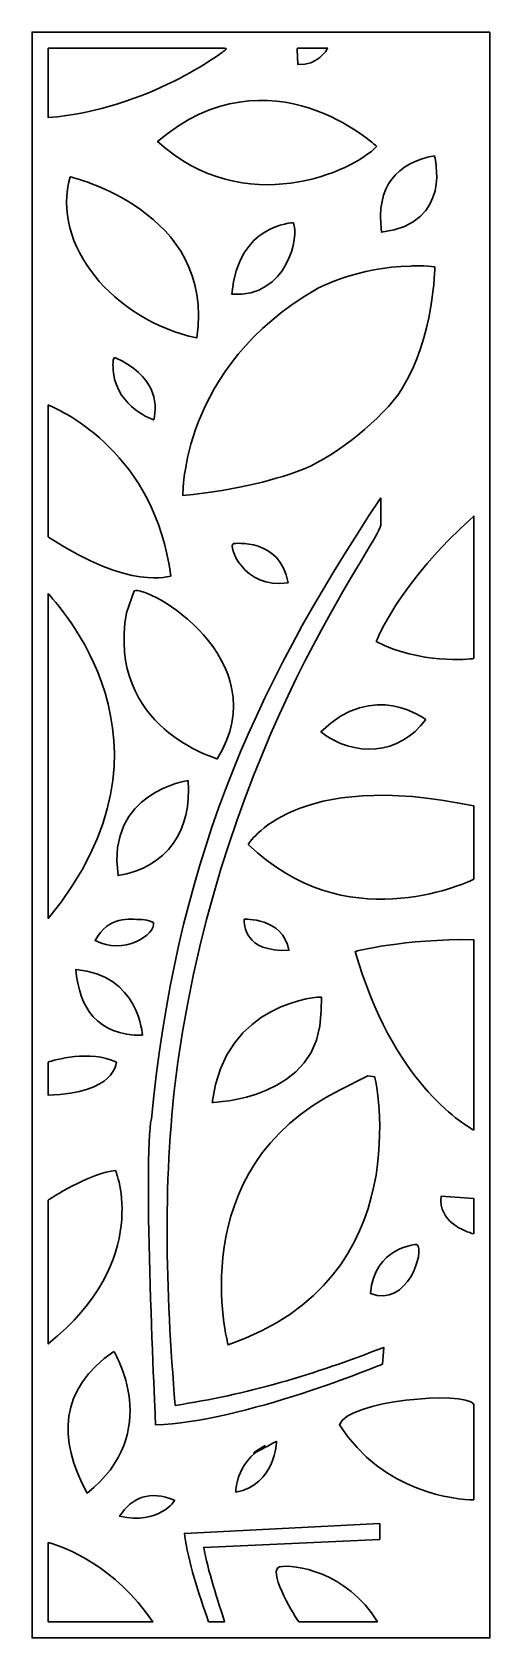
# Model space of a CAD drawing. Header units: centimetres. Extents: x -21.2 to -16.1, y -9 to 9.
import ezdxf

# ---------------------------------------------------------------- set-up
doc = ezdxf.new("R2010")
doc.units = ezdxf.units.CM
doc.header["$MEASUREMENT"] = 0
doc.layers.add('layer 1', color=7, linetype='Continuous')

msp = doc.modelspace()

# ---------------------------------------------------------------- linework, layer by layer
at = {"layer": 'layer 1', "color": 250, "lineweight": 30}
for points, knots in [([(-16.07041, 9.00069), (-16.07041, 9.00069), (-16.07041, -9.00021), (-16.07041, -9.00021), (-16.07041, -9.00021), (-16.07041, -9.00021), (-21.20066, -9.00021), (-21.20066, -9.00021), (-21.20066, -9.00021), (-21.20066, -9.00021), (-21.20066, 9.00069), (-21.20066, 9.00069), (-21.20066, 9.00069), (-21.20066, 9.00069), (-16.07041, 9.00069), (-16.07041, 9.00069)], [0, 0, 0, 0, 0.2, 0.2, 0.2, 0.2, 0.4, 0.4, 0.4, 0.4, 0.6, 0.6, 0.6, 0.6, 1, 1, 1, 1]), ([(-19.04588, 8.82068), (-19.04588, 8.82068), (-21.02065, 8.82068), (-21.02065, 8.82068), (-21.02065, 8.82068), (-21.02065, 8.82068), (-21.02065, 8.04225), (-21.02065, 8.04225), (-21.02065, 8.04225), (-19.89902, 8.1309), (-19.04986, 8.78911), (-19.04986, 8.78911), (-19.04986, 8.78911), (-19.03108, 8.80366), (-19.00356, 8.81754), (-19.04588, 8.82068)], [0, 0, 0, 0, 0.2, 0.2, 0.2, 0.2, 0.4, 0.4, 0.4, 0.4, 0.6, 0.6, 0.6, 0.6, 1, 1, 1, 1]), ([(-17.33942, 7.71925), (-17.33942, 7.71925), (-18.5306, 8.84267), (-19.79545, 7.7758), (-19.79545, 7.7758), (-18.82221, 6.88448), (-17.59785, 7.43871), (-17.33942, 7.71925)], [0, 0, 0, 0, 0.33333333, 0.33333333, 0.33333333, 0.33333333, 1, 1, 1, 1]), ([(-18.23172, 8.80492), (-18.23172, 8.80492), (-18.22191, 8.63691), (-18.22191, 8.63691), (-18.22191, 8.63691), (-18.00037, 8.62659), (-17.90033, 8.79855), (-17.8884, 8.82068), (-17.8884, 8.82068), (-17.8884, 8.82068), (-18.22762, 8.82068), (-18.22762, 8.82068), (-18.22762, 8.82068), (-18.2274, 8.82068), (-18.23239, 8.81478), (-18.23172, 8.80492)], [0, 0, 0, 0, 0.2, 0.2, 0.2, 0.2, 0.4, 0.4, 0.4, 0.4, 0.6, 0.6, 0.6, 0.6, 1, 1, 1, 1]), ([(-16.69228, 7.61553), (-16.69228, 7.61553), (-16.47668, 6.85448), (-17.2838, 6.75778), (-17.2838, 6.75778), (-17.35315, 7.28566), (-17.11022, 7.53015), (-16.69228, 7.61553)], [0, 0, 0, 0, 0.33333333, 0.33333333, 0.33333333, 0.33333333, 1, 1, 1, 1]), ([(-20.77539, 7.37817), (-20.77539, 7.37817), (-19.13993, 7.00149), (-19.35589, 5.57187), (-19.35589, 5.57187), (-20.2926, 5.77426), (-20.99445, 6.62355), (-20.77539, 7.37817)], [0, 0, 0, 0, 0.33333333, 0.33333333, 0.33333333, 0.33333333, 1, 1, 1, 1]), ([(-18.27308, 6.86314), (-18.27308, 6.86314), (-18.89636, 6.85497), (-18.96203, 6.06175), (-18.96203, 6.06175), (-18.33731, 6.02301), (-18.20165, 6.723), (-18.27308, 6.86314)], [0, 0, 0, 0, 0.33333333, 0.33333333, 0.33333333, 0.33333333, 1, 1, 1, 1]), ([(-16.68743, 6.36998), (-16.68743, 6.36998), (-16.69197, 5.57791), (-17.06123, 4.99382), (-17.06123, 4.99382), (-17.26622, 4.66955), (-17.80007, 4.24857), (-18.14064, 4.11033), (-18.14064, 4.11033), (-18.4408, 3.98849), (-18.87807, 3.87145), (-19.51046, 3.8058), (-19.51046, 3.8058), (-19.51046, 3.8058), (-19.54754, 5.2404), (-18.00241, 6.12686), (-18.00241, 6.12686), (-18.00241, 6.12686), (-17.54803, 6.37458), (-16.95918, 6.37509), (-16.95918, 6.37509), (-16.9336, 6.39249), (-16.68743, 6.36998), (-16.68743, 6.36998)], [0, 0, 0, 0, 0.14285714, 0.14285714, 0.14285714, 0.14285714, 0.28571429, 0.28571429, 0.28571429, 0.28571429, 0.42857143, 0.42857143, 0.42857143, 0.42857143, 0.57142857, 0.57142857, 0.57142857, 0.57142857, 0.71428571, 0.71428571, 0.71428571, 0.71428571, 1, 1, 1, 1]), ([(-19.83656, 4.65359), (-19.83656, 4.65359), (-20.24131, 4.7876), (-20.2904, 5.18108), (-20.2904, 5.18108), (-20.29469, 5.25701), (-20.30258, 5.36712), (-20.26722, 5.35085), (-20.26722, 5.35085), (-19.82735, 5.14854), (-19.79208, 4.86005), (-19.83656, 4.65359)], [0, 0, 0, 0, 0.25, 0.25, 0.25, 0.25, 0.5, 0.5, 0.5, 0.5, 1, 1, 1, 1]), ([(-21.00633, 3.33327), (-20.10543, 2.73656), (-19.64557, 2.90413), (-19.64557, 2.90413), (-19.64557, 2.90413), (-19.82742, 4.27259), (-20.84517, 4.74859), (-21.02065, 4.82098), (-21.02065, 4.82098), (-21.02065, 4.82098), (-21.02065, 3.35686), (-21.02065, 3.35686), (-21.02065, 3.35686), (-21.02065, 3.35686), (-21.02065, 3.34414), (-21.02065, 3.34414), (-21.02065, 3.34414), (-21.01906, 3.34388), (-21.01323, 3.33833), (-21.00633, 3.33327)], [0, 0, 0, 0, 0.16666667, 0.16666667, 0.16666667, 0.16666667, 0.33333333, 0.33333333, 0.33333333, 0.33333333, 0.5, 0.5, 0.5, 0.5, 0.66666667, 0.66666667, 0.66666667, 0.66666667, 1, 1, 1, 1]), ([(-17.29173, 3.78124), (-17.29173, 3.78124), (-17.29349, 3.47496), (-17.29349, 3.47496), (-17.29349, 3.47496), (-17.29453, 3.2926), (-19.04897, 1.09371), (-19.56724, -2.54471), (-19.56724, -2.54471), (-19.74175, -3.81305), (-19.70453, -5.10289), (-19.59731, -6.39334), (-19.59731, -6.39334), (-18.8124, -6.27793), (-18.02335, -6.04457), (-17.26017, -5.74344), (-17.26017, -5.74344), (-17.26017, -5.74344), (-17.272, -5.9303), (-17.272, -5.9303), (-17.272, -5.9303), (-17.272, -5.9303), (-18.85885, -6.59017), (-19.817, -6.61045), (-19.817, -6.61045), (-19.817, -6.61045), (-19.9628, -3.58653), (-19.8636, -3.18192), (-19.8636, -3.18192), (-19.59082, -0.38773), (-18.77931, 1.54958), (-17.29173, 3.78124)], [0, 0, 0, 0, 0.11111111, 0.11111111, 0.11111111, 0.11111111, 0.22222222, 0.22222222, 0.22222222, 0.22222222, 0.33333333, 0.33333333, 0.33333333, 0.33333333, 0.44444444, 0.44444444, 0.44444444, 0.44444444, 0.55555556, 0.55555556, 0.55555556, 0.55555556, 0.66666667, 0.66666667, 0.66666667, 0.66666667, 0.77777778, 0.77777778, 0.77777778, 0.77777778, 1, 1, 1, 1]), ([(-16.25042, 1.97761), (-16.2973, 1.97216), (-16.86101, 1.91321), (-17.34401, 2.17101), (-17.34401, 2.17101), (-17.34401, 2.17101), (-17.0881, 2.83691), (-16.25042, 3.57471), (-16.25042, 3.57471), (-16.25042, 3.57471), (-16.25042, 1.97761), (-16.25042, 1.97761)], [0, 0, 0, 0, 0.25, 0.25, 0.25, 0.25, 0.5, 0.5, 0.5, 0.5, 1, 1, 1, 1]), ([(-18.9414, 3.26742), (-18.9414, 3.26742), (-18.4155, 3.33195), (-18.33286, 2.8286), (-18.33286, 2.8286), (-18.83123, 2.74883), (-19.01654, 3.25375), (-18.9414, 3.26742)], [0, 0, 0, 0, 0.33333333, 0.33333333, 0.33333333, 0.33333333, 1, 1, 1, 1]), ([(-21.02065, 2.70845), (-20.95671, 2.61486), (-19.38478, 1.04028), (-21.02065, -0.9353), (-21.02065, -0.9353), (-21.02065, -0.9353), (-21.02065, 2.70845), (-21.02065, 2.70845)], [0, 0, 0, 0, 0.33333333, 0.33333333, 0.33333333, 0.33333333, 1, 1, 1, 1]), ([(-20.05653, 2.73632), (-19.91627, 2.81241), (-18.43678, 1.97233), (-19.12628, 0.85414), (-19.12628, 0.85414), (-19.12628, 0.85414), (-20.37077, 1.20663), (-20.14347, 2.49085), (-20.14347, 2.49085), (-20.14347, 2.49085), (-20.05653, 2.73632), (-20.05653, 2.73632)], [0, 0, 0, 0, 0.25, 0.25, 0.25, 0.25, 0.5, 0.5, 0.5, 0.5, 1, 1, 1, 1]), ([(-16.78931, 1.2949), (-16.78931, 1.2949), (-17.37873, 1.74633), (-17.96336, 1.15634), (-17.96336, 1.15634), (-17.59636, 0.8688), (-17.08141, 0.89131), (-16.78931, 1.2949)], [0, 0, 0, 0, 0.33333333, 0.33333333, 0.33333333, 0.33333333, 1, 1, 1, 1]), ([(-16.25042, -0.49592), (-16.36984, -0.55306), (-17.70517, -1.15632), (-18.77787, -0.1044), (-18.77787, -0.1044), (-18.77787, -0.1044), (-18.27053, 0.75379), (-16.25042, 0.32615), (-16.25042, 0.32615), (-16.25042, 0.32615), (-16.25042, -0.49592), (-16.25042, -0.49592)], [0, 0, 0, 0, 0.25, 0.25, 0.25, 0.25, 0.5, 0.5, 0.5, 0.5, 1, 1, 1, 1]), ([(-19.45191, 0.61023), (-19.45191, 0.61023), (-20.37258, 0.48382), (-20.23802, -0.45545), (-20.23802, -0.45545), (-19.68407, -0.36518), (-19.40777, 0.0582), (-19.45191, 0.61023)], [0, 0, 0, 0, 0.33333333, 0.33333333, 0.33333333, 0.33333333, 1, 1, 1, 1]), ([(-19.84097, -0.98156), (-19.84097, -0.98156), (-19.8916, -0.951), (-19.96844, -0.9488), (-19.96844, -0.9488), (-20.11395, -0.94461), (-20.33886, -0.90074), (-20.49551, -1.18293), (-20.49551, -1.18293), (-20.18067, -1.35224), (-19.80829, -1.11745), (-19.84097, -0.98156)], [0, 0, 0, 0, 0.25, 0.25, 0.25, 0.25, 0.5, 0.5, 0.5, 0.5, 1, 1, 1, 1]), ([(-18.82574, -0.94398), (-18.82574, -0.94398), (-18.39502, -0.91642), (-18.32183, -1.29222), (-18.32183, -1.29222), (-18.83035, -1.31543), (-18.8192, -1.00169), (-18.82574, -0.94398)], [0, 0, 0, 0, 0.33333333, 0.33333333, 0.33333333, 0.33333333, 1, 1, 1, 1]), ([(-16.25042, -3.30791), (-16.38152, -3.23638), (-17.17009, -2.75414), (-17.5792, -1.30569), (-17.5792, -1.30569), (-17.5792, -1.30569), (-17.03236, -1.16062), (-16.25042, -1.1733), (-16.25042, -1.1733), (-16.25042, -1.1733), (-16.25042, -3.30791), (-16.25042, -3.30791)], [0, 0, 0, 0, 0.25, 0.25, 0.25, 0.25, 0.5, 0.5, 0.5, 0.5, 1, 1, 1, 1]), ([(-19.9634, -2.24546), (-19.9634, -2.24546), (-20.00253, -1.56076), (-20.71264, -1.50793), (-20.71264, -1.50793), (-20.66915, -1.93384), (-20.47842, -2.2482), (-19.9634, -2.24546)], [0, 0, 0, 0, 0.33333333, 0.33333333, 0.33333333, 0.33333333, 1, 1, 1, 1]), ([(-17.95886, -1.81763), (-17.95881, -1.80779), (-19.04627, -1.86178), (-19.18194, -2.99735), (-19.18194, -2.99735), (-19.18194, -2.99735), (-17.96551, -2.97747), (-17.95971, -1.96582), (-17.95971, -1.96582), (-17.95971, -1.96582), (-17.95886, -1.81763), (-17.95886, -1.81763)], [0, 0, 0, 0, 0.25, 0.25, 0.25, 0.25, 0.5, 0.5, 0.5, 0.5, 1, 1, 1, 1]), ([(-21.02065, -2.54494), (-20.95913, -2.52504), (-20.54844, -2.4015), (-20.25599, -2.54733), (-20.25599, -2.54733), (-20.25599, -2.54733), (-20.26322, -2.89576), (-21.02065, -2.91792), (-21.02065, -2.91792), (-21.02065, -2.91792), (-21.02065, -2.54494), (-21.02065, -2.54494)], [0, 0, 0, 0, 0.25, 0.25, 0.25, 0.25, 0.5, 0.5, 0.5, 0.5, 1, 1, 1, 1]), ([(-17.3612, -2.70973), (-17.3612, -2.70973), (-16.83597, -4.97483), (-19.00375, -5.71527), (-19.00375, -5.71527), (-19.00375, -5.71527), (-19.54144, -3.74651), (-17.74953, -2.85606), (-17.74953, -2.85606), (-17.74953, -2.85606), (-17.43648, -2.69949), (-17.43648, -2.69949), (-17.43648, -2.69949), (-17.43648, -2.69949), (-17.3612, -2.70973), (-17.3612, -2.70973)], [0, 0, 0, 0, 0.2, 0.2, 0.2, 0.2, 0.4, 0.4, 0.4, 0.4, 0.6, 0.6, 0.6, 0.6, 1, 1, 1, 1]), ([(-21.02065, -4.0919), (-20.91386, -4.02369), (-20.52753, -3.78709), (-20.26625, -3.75969), (-20.26625, -3.75969), (-20.26625, -3.75969), (-19.84556, -4.76295), (-21.02065, -5.70441), (-21.02065, -5.70441), (-21.02065, -5.70441), (-21.02065, -4.0919), (-21.02065, -4.0919)], [0, 0, 0, 0, 0.25, 0.25, 0.25, 0.25, 0.5, 0.5, 0.5, 0.5, 1, 1, 1, 1]), ([(-16.25042, -4.47119), (-16.3468, -4.44519), (-16.65341, -4.33895), (-16.61538, -4.04716), (-16.61538, -4.04716), (-16.61538, -4.04716), (-16.25042, -4.073), (-16.25042, -4.073), (-16.25042, -4.073), (-16.25042, -4.073), (-16.25042, -4.47119), (-16.25042, -4.47119)], [0, 0, 0, 0, 0.25, 0.25, 0.25, 0.25, 0.5, 0.5, 0.5, 0.5, 1, 1, 1, 1]), ([(-16.88758, -4.58925), (-16.88758, -4.58925), (-17.37211, -4.61656), (-17.4074, -5.14004), (-17.4074, -5.14004), (-16.99262, -5.30003), (-16.79658, -4.66252), (-16.88758, -4.58925)], [0, 0, 0, 0, 0.33333333, 0.33333333, 0.33333333, 0.33333333, 1, 1, 1, 1]), ([(-20.28507, -5.78813), (-20.28507, -5.78813), (-19.71981, -6.69984), (-20.5848, -7.3774), (-20.5848, -7.3774), (-20.91355, -6.76418), (-20.8984, -6.21784), (-20.28507, -5.78813)], [0, 0, 0, 0, 0.33333333, 0.33333333, 0.33333333, 0.33333333, 1, 1, 1, 1]), ([(-16.25042, -7.45367), (-16.4509, -7.44859), (-17.26444, -7.37951), (-17.7574, -6.6105), (-17.7574, -6.6105), (-17.6687, -6.33971), (-16.35849, -6.22662), (-16.25042, -6.37927), (-16.25042, -6.37927), (-16.25042, -6.37927), (-16.25042, -7.45367), (-16.25042, -7.45367)], [0, 0, 0, 0, 0.25, 0.25, 0.25, 0.25, 0.5, 0.5, 0.5, 0.5, 1, 1, 1, 1]), ([(-18.46098, -6.79483), (-18.46098, -6.79483), (-18.47457, -7.28878), (-18.91633, -7.36569), (-18.91633, -7.36569), (-18.91633, -7.36569), (-18.9361, -7.0593), (-18.59042, -6.84361), (-18.59042, -6.84361), (-18.9361, -7.0593), (-18.46098, -6.79483), (-18.46098, -6.79483)], [0, 0, 0, 0, 0.25, 0.25, 0.25, 0.25, 0.5, 0.5, 0.5, 0.5, 1, 1, 1, 1]), ([(-19.60526, -7.45772), (-19.59496, -7.46197), (-19.7795, -7.73397), (-20.22031, -7.63604), (-20.22031, -7.63604), (-20.07964, -7.42284), (-19.88319, -7.34292), (-19.60526, -7.45772)], [0, 0, 0, 0, 0.33333333, 0.33333333, 0.33333333, 0.33333333, 1, 1, 1, 1]), ([(-19.22238, -8.8202), (-19.33659, -8.49242), (-19.4485, -8.16117), (-19.49375, -7.82848), (-19.49375, -7.82848), (-19.49375, -7.82848), (-17.30377, -7.71927), (-17.30377, -7.71927), (-17.30377, -7.71927), (-17.30377, -7.71927), (-17.30479, -7.89711), (-17.30479, -7.89711), (-17.30479, -7.89711), (-17.30479, -7.89711), (-19.2765, -7.98564), (-19.2765, -7.98564), (-19.2765, -7.98564), (-19.23625, -8.23149), (-19.1119, -8.60378), (-19.04397, -8.8202), (-19.04397, -8.8202), (-19.04397, -8.8202), (-19.22238, -8.8202), (-19.22238, -8.8202)], [0, 0, 0, 0, 0.14285714, 0.14285714, 0.14285714, 0.14285714, 0.28571429, 0.28571429, 0.28571429, 0.28571429, 0.42857143, 0.42857143, 0.42857143, 0.42857143, 0.57142857, 0.57142857, 0.57142857, 0.57142857, 0.71428571, 0.71428571, 0.71428571, 0.71428571, 1, 1, 1, 1]), ([(-21.02065, -7.93069), (-20.81539, -7.98852), (-20.28374, -8.1917), (-19.846, -8.8202), (-19.846, -8.8202), (-19.846, -8.8202), (-21.02065, -8.8202), (-21.02065, -8.8202), (-21.02065, -8.8202), (-21.02065, -8.8202), (-21.02065, -7.93069), (-21.02065, -7.93069)], [0, 0, 0, 0, 0.25, 0.25, 0.25, 0.25, 0.5, 0.5, 0.5, 0.5, 1, 1, 1, 1]), ([(-18.21047, -8.8202), (-18.30225, -8.6997), (-18.56195, -8.23227), (-18.42662, -8.20313), (-18.42662, -8.20313), (-18.2778, -8.17108), (-17.66985, -8.25464), (-17.33114, -8.8202), (-17.33114, -8.8202), (-17.33114, -8.8202), (-18.21047, -8.8202), (-18.21047, -8.8202)], [0, 0, 0, 0, 0.25, 0.25, 0.25, 0.25, 0.5, 0.5, 0.5, 0.5, 1, 1, 1, 1])]:
    msp.add_open_spline(points, degree=3, knots=knots, dxfattribs=at)

doc.saveas('drawing.dxf')
